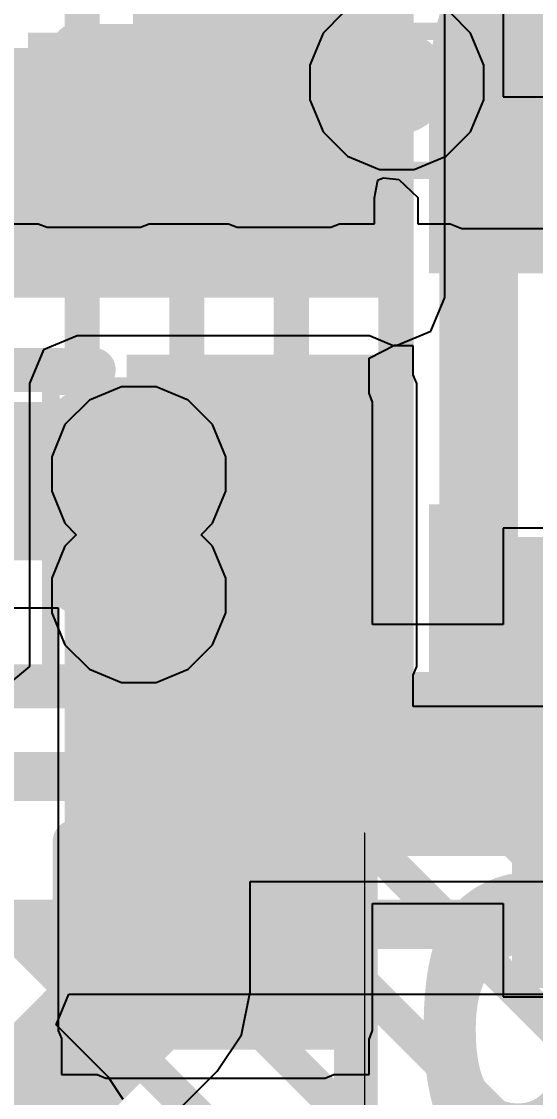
# Model space of a CAD drawing. Header units: inches. Extents: x -6 to 284, y -12 to 154.
# Drawn here: x 28.063 to 29.549, y -9.395 to -6.286 of the extents above; entities that cross this region are included whole.
import ezdxf

# ---------------------------------------------------------------- set-up
doc = ezdxf.new("R2010")
doc.units = ezdxf.units.IN
for name, color, linetype in [('Bottom Layer', 5, 'Continuous'), ('Bottom Overlay', 54, 'Continuous'), ('Bottom Paste', 16, 'Continuous'), ('Bottom Solder', 6, 'Continuous'), ('Drill Drawing', 1, 'Continuous'), ('GND-1', 16, 'Continuous'), ('Signal L1', 76, 'Continuous'), ('Signal L2', 6, 'Continuous'), ('Top Layer', 1, 'Continuous'), ('Top Overlay', 2, 'Continuous'), ('Top Paste', 8, 'Continuous'), ('Top Solder', 216, 'Continuous'), ('Via Holes', 16, 'Continuous')]:
    doc.layers.add(name, color=color, linetype=linetype)
doc.styles.add('Arial Black_Bold', font='', dxfattribs={"height": 0.2})
doc.styles.get('Arial Black_Bold').set_extended_font_data('Arial Black', bold=True)

# ---------------------------------------------------------------- blocks, each defined once
blk = doc.blocks.new('R___0201_6')
at = {"layer": 'Top Layer'}
for points in [[(-0.41, 0.185), (-0.14, 0.185), (-0.14, -0.185), (-0.41, -0.185)], [(0.14, 0.185), (0.41, 0.185), (0.41, -0.185), (0.14, -0.185)]]:
    blk.add_hatch(color=1, dxfattribs=at).paths.add_polyline_path(points)
at = {"layer": 'Top Paste'}
for points in [[(-0.41, 0.185), (-0.14, 0.185), (-0.14, -0.185), (-0.41, -0.185)], [(0.14, 0.185), (0.41, 0.185), (0.41, -0.185), (0.14, -0.185)]]:
    blk.add_hatch(color=8, dxfattribs=at).paths.add_polyline_path(points)
at = {"layer": 'Top Solder'}
for points in [[(-0.465, 0.24), (-0.085, 0.24), (-0.085, -0.24), (-0.465, -0.24)], [(0.085, 0.24), (0.465, 0.24), (0.465, -0.24), (0.085, -0.24)]]:
    blk.add_hatch(color=216, dxfattribs=at).paths.add_polyline_path(points)
blk = doc.blocks.new('R___0201_37')
at = {"layer": 'Top Layer'}
for points in [[(-0.41, 0.185), (-0.14, 0.185), (-0.14, -0.185), (-0.41, -0.185)], [(0.14, 0.185), (0.41, 0.185), (0.41, -0.185), (0.14, -0.185)]]:
    blk.add_hatch(color=1, dxfattribs=at).paths.add_polyline_path(points)
at = {"layer": 'Top Paste'}
for points in [[(-0.41, 0.185), (-0.14, 0.185), (-0.14, -0.185), (-0.41, -0.185)], [(0.14, 0.185), (0.41, 0.185), (0.41, -0.185), (0.14, -0.185)]]:
    blk.add_hatch(color=8, dxfattribs=at).paths.add_polyline_path(points)
at = {"layer": 'Top Solder'}
for points in [[(-0.465, 0.24), (-0.085, 0.24), (-0.085, -0.24), (-0.465, -0.24)], [(0.085, 0.24), (0.465, 0.24), (0.465, -0.24), (0.085, -0.24)]]:
    blk.add_hatch(color=216, dxfattribs=at).paths.add_polyline_path(points)
blk = doc.blocks.new('IND_0603__1608_M_______51')
at = {"layer": 'Top Layer'}
for points in [[(-1, 0.4), (-0.4, 0.4), (-0.4, -0.4), (-1, -0.4)], [(0.4, 0.4), (1, 0.4), (1, -0.4), (0.4, -0.4)]]:
    blk.add_hatch(color=1, dxfattribs=at).paths.add_polyline_path(points)
at = {"layer": 'Top Paste'}
for points in [[(-1, 0.4), (-0.4, 0.4), (-0.4, -0.4), (-1, -0.4)], [(0.4, 0.4), (1, 0.4), (1, -0.4), (0.4, -0.4)]]:
    blk.add_hatch(color=8, dxfattribs=at).paths.add_polyline_path(points)
at = {"layer": 'Top Solder'}
for points in [[(-1.1016, 0.5016), (-0.2984, 0.5016), (-0.2984, -0.5016), (-1.1016, -0.5016)], [(0.2984, 0.5016), (1.1016, 0.5016), (1.1016, -0.5016), (0.2984, -0.5016)]]:
    blk.add_hatch(color=216, dxfattribs=at).paths.add_polyline_path(points)
at = {"layer": 'Top Overlay'}
for points in [[(0.2286, 0.4572, 0.127, 0.127, 0), (-0.2032, 0.4572, 0.127, 0.127, 0)], [(0.2286, -0.4572, 0.127, 0.127, 0), (-0.2032, -0.4572, 0.127, 0.127, 0)]]:
    blk.add_lwpolyline(points, format="xyseb", dxfattribs=at)
for points in [[(-0.2349, 0.4572, 0.0635, 0.0635, 1), (-0.1714, 0.4572, 0.0635, 0.0635, 1)], [(0.1969, 0.4572, 0.0635, 0.0635, 1), (0.2604, 0.4572, 0.0635, 0.0635, 1)], [(-0.2349, -0.4572, 0.0635, 0.0635, 1), (-0.1714, -0.4572, 0.0635, 0.0635, 1)], [(0.1969, -0.4572, 0.0635, 0.0635, 1), (0.2604, -0.4572, 0.0635, 0.0635, 1)]]:
    blk.add_lwpolyline(points, format="xyseb", close=True, dxfattribs=at)
blk = doc.blocks.new('SOT_23_5_B_126')
at = {"layer": 'Bottom Solder'}
for points in [[(-1.9516, -0.5484), (-0.6484, -0.5484), (-0.6484, -1.3516), (-1.9516, -1.3516)], [(0.6484, -0.5484), (1.9516, -0.5484), (1.9516, -1.3516), (0.6484, -1.3516)]]:
    blk.add_hatch(color=6, dxfattribs=at).paths.add_polyline_path(points)
at = {"layer": 'Bottom Overlay'}
for points in [[(-0.879, -1.4986, 0.127, 0.127, 0), (-0.879, -1.3986, 0.127, 0.127, 0)], [(0.8736, -1.4986, 0.127, 0.127, 0), (0.8736, -1.3986, 0.127, 0.127, 0)], [(-0.879, -1.4986, 0.127, 0.127, 0), (0.8736, -1.4986, 0.127, 0.127, 0)]]:
    blk.add_lwpolyline(points, format="xyseb", dxfattribs=at)
for points in [[(-0.9108, -1.3986, 0.0635, 0.0635, 1), (-0.8473, -1.3986, 0.0635, 0.0635, 1)], [(0.8418, -1.3986, 0.0635, 0.0635, 1), (0.9053, -1.3986, 0.0635, 0.0635, 1)], [(-0.9108, -1.4986, 0.0635, 0.0635, 1), (-0.8473, -1.4986, 0.0635, 0.0635, 1)], [(-0.9108, -1.4986, 0.0635, 0.0635, 1), (-0.8473, -1.4986, 0.0635, 0.0635, 1)], [(0.8418, -1.4986, 0.0635, 0.0635, 1), (0.9053, -1.4986, 0.0635, 0.0635, 1)], [(0.8418, -1.4986, 0.0635, 0.0635, 1), (0.9053, -1.4986, 0.0635, 0.0635, 1)]]:
    blk.add_lwpolyline(points, format="xyseb", close=True, dxfattribs=at)
blk = doc.blocks.new('R___0402_B_156')
at = {"layer": 'Bottom Layer'}
for points in [[(-0.2413, 0.3175), (-0.2413, -0.3175), (-0.6985, -0.3175), (-0.6985, 0.3175)], [(0.6985, 0.3175), (0.6985, -0.3175), (0.2413, -0.3175), (0.2413, 0.3175)]]:
    blk.add_hatch(color=5, dxfattribs=at).paths.add_polyline_path(points)
at = {"layer": 'Bottom Paste'}
for points in [[(-0.2413, 0.3175), (-0.2413, -0.3175), (-0.6985, -0.3175), (-0.6985, 0.3175)], [(0.6985, 0.3175), (0.6985, -0.3175), (0.2413, -0.3175), (0.2413, 0.3175)]]:
    blk.add_hatch(color=16, dxfattribs=at).paths.add_polyline_path(points)
at = {"layer": 'Bottom Solder'}
for points in [[(-0.1863, 0.3725), (-0.1863, -0.3725), (-0.7535, -0.3725), (-0.7535, 0.3725)], [(0.7535, 0.3725), (0.7535, -0.3725), (0.1863, -0.3725), (0.1863, 0.3725)]]:
    blk.add_hatch(color=6, dxfattribs=at).paths.add_polyline_path(points)
at = {"layer": 'Bottom Overlay'}
for points in [[(-0.7874, -0.4064, 0.127, 0.127, 0), (-0.7874, 0.4064, 0.127, 0.127, 0)], [(0.7874, 0.4064, 0.127, 0.127, 0), (-0.7874, 0.4064, 0.127, 0.127, 0)], [(0.7874, -0.4064, 0.127, 0.127, 0), (0.7874, 0.4064, 0.127, 0.127, 0)], [(0.8128, 0.4318, 0.00323, 0.00323, 0), (-0.8128, 0.4318, 0.00323, 0.00323, 0)], [(0.7874, -0.4064, 0.127, 0.127, 0), (-0.7874, -0.4064, 0.127, 0.127, 0)]]:
    blk.add_lwpolyline(points, format="xyseb", dxfattribs=at)
for points in [[(-0.8191, 0.4064, 0.0635, 0.0635, 1), (-0.7556, 0.4064, 0.0635, 0.0635, 1)], [(-0.8191, 0.4064, 0.0635, 0.0635, 1), (-0.7556, 0.4064, 0.0635, 0.0635, 1)], [(0.7556, 0.4064, 0.0635, 0.0635, 1), (0.8191, 0.4064, 0.0635, 0.0635, 1)], [(0.7556, 0.4064, 0.0635, 0.0635, 1), (0.8191, 0.4064, 0.0635, 0.0635, 1)], [(-0.8136, 0.4318, 0.00161, 0.00161, 1), (-0.812, 0.4318, 0.00161, 0.00161, 1)], [(0.812, 0.4318, 0.00161, 0.00161, 1), (0.8136, 0.4318, 0.00161, 0.00161, 1)], [(-0.8192, -0.4064, 0.0635, 0.0635, 1), (-0.7557, -0.4064, 0.0635, 0.0635, 1)], [(-0.8192, -0.4064, 0.0635, 0.0635, 1), (-0.7557, -0.4064, 0.0635, 0.0635, 1)], [(0.7557, -0.4064, 0.0635, 0.0635, 1), (0.8192, -0.4064, 0.0635, 0.0635, 1)], [(0.7557, -0.4064, 0.0635, 0.0635, 1), (0.8192, -0.4064, 0.0635, 0.0635, 1)]]:
    blk.add_lwpolyline(points, format="xyseb", close=True, dxfattribs=at)
blk = doc.blocks.new('C___0402_B_264')
at = {"layer": 'Bottom Layer'}
for points in [[(-0.2413, 0.3175), (-0.2413, -0.3175), (-0.6985, -0.3175), (-0.6985, 0.3175)], [(0.6985, 0.3175), (0.6985, -0.3175), (0.2413, -0.3175), (0.2413, 0.3175)]]:
    blk.add_hatch(color=5, dxfattribs=at).paths.add_polyline_path(points)
at = {"layer": 'Bottom Paste'}
for points in [[(-0.2413, 0.3175), (-0.2413, -0.3175), (-0.6985, -0.3175), (-0.6985, 0.3175)], [(0.6985, 0.3175), (0.6985, -0.3175), (0.2413, -0.3175), (0.2413, 0.3175)]]:
    blk.add_hatch(color=16, dxfattribs=at).paths.add_polyline_path(points)
at = {"layer": 'Bottom Solder'}
for points in [[(-0.1813, 0.3775), (-0.1813, -0.3775), (-0.7585, -0.3775), (-0.7585, 0.3775)], [(0.7585, 0.3775), (0.7585, -0.3775), (0.1813, -0.3775), (0.1813, 0.3775)]]:
    blk.add_hatch(color=6, dxfattribs=at).paths.add_polyline_path(points)
at = {"layer": 'Bottom Overlay'}
for points in [[(-0.7874, 0.4064, 0.127, 0.127, 0), (-0.7874, -0.4064, 0.127, 0.127, 0)], [(-0.2794, 0.4064, 0.127, 0.127, 0), (-0.7874, 0.4064, 0.127, 0.127, 0)], [(0.2794, 0.4064, 0.127, 0.127, 0), (0.7874, 0.4064, 0.127, 0.127, 0)], [(0.7874, 0.4064, 0.127, 0.127, 0), (0.7874, -0.4064, 0.127, 0.127, 0)], [(-0.7874, -0.4064, 0.127, 0.127, 0), (-0.2794, -0.4064, 0.127, 0.127, 0)], [(0.2794, -0.4064, 0.127, 0.127, 0), (0.7874, -0.4064, 0.127, 0.127, 0)]]:
    blk.add_lwpolyline(points, format="xyseb", dxfattribs=at)
for points in [[(-0.8191, 0.4064, 0.0635, 0.0635, 1), (-0.7556, 0.4064, 0.0635, 0.0635, 1)], [(-0.8191, 0.4064, 0.0635, 0.0635, 1), (-0.7556, 0.4064, 0.0635, 0.0635, 1)], [(-0.3111, 0.4064, 0.0635, 0.0635, 1), (-0.2477, 0.4064, 0.0635, 0.0635, 1)], [(0.2477, 0.4064, 0.0635, 0.0635, 1), (0.3112, 0.4064, 0.0635, 0.0635, 1)], [(0.7556, 0.4064, 0.0635, 0.0635, 1), (0.8191, 0.4064, 0.0635, 0.0635, 1)], [(0.7556, 0.4064, 0.0635, 0.0635, 1), (0.8191, 0.4064, 0.0635, 0.0635, 1)], [(-0.8192, -0.4064, 0.0635, 0.0635, 1), (-0.7557, -0.4064, 0.0635, 0.0635, 1)], [(-0.8192, -0.4064, 0.0635, 0.0635, 1), (-0.7557, -0.4064, 0.0635, 0.0635, 1)], [(-0.3112, -0.4064, 0.0635, 0.0635, 1), (-0.2477, -0.4064, 0.0635, 0.0635, 1)], [(0.2477, -0.4064, 0.0635, 0.0635, 1), (0.3112, -0.4064, 0.0635, 0.0635, 1)], [(0.7557, -0.4064, 0.0635, 0.0635, 1), (0.8192, -0.4064, 0.0635, 0.0635, 1)], [(0.7557, -0.4064, 0.0635, 0.0635, 1), (0.8192, -0.4064, 0.0635, 0.0635, 1)]]:
    blk.add_lwpolyline(points, format="xyseb", close=True, dxfattribs=at)

msp = doc.modelspace()

# ---------------------------------------------------------------- hatches: boundary and pattern name
at = {"layer": 'Bottom Layer'}
for points in [[(28.3857, -7.0839), (29.1491, -7.0839), (29.1491, -4.291), (28.3857, -4.291)], [(26.6099, -7.0839), (29.1437, -7.0839), (29.1437, -6.4094), (26.6099, -6.4094)], [(27.2313, -7.8428), (28.9405, -7.8428), (28.9405, -7.3856), (27.2313, -7.3856)], [(28.3066, -9.2021), (28.9405, -9.2021), (28.9405, -7.3856), (28.3066, -7.3856)], [(28.623, -8.6972), (30.0031, -8.6972), (30.0031, -8.1659), (28.623, -8.1659)]]:
    msp.add_hatch(color=5, dxfattribs=at).paths.add_polyline_path(points)
at = {"layer": 'GND-1'}
h = msp.add_hatch(color=16, dxfattribs=at)
edge = h.paths.add_edge_path()
edge.add_arc((29.1478, -6.462), 0.15, 0, 360)
h = msp.add_hatch(color=16, dxfattribs=at)
edge = h.paths.add_edge_path()
edge.add_arc((28.4018, -7.5935), 0.15, 0, 360)
h = msp.add_hatch(color=16, dxfattribs=at)
edge = h.paths.add_edge_path()
edge.add_arc((28.4018, -7.9443), 0.15, 0, 360)
at = {"layer": 'Signal L1'}
h = msp.add_hatch(color=76, dxfattribs=at)
edge = h.paths.add_edge_path()
edge.add_arc((29.1478, -6.462), 0.15, 0, 360)
h = msp.add_hatch(color=76, dxfattribs=at)
edge = h.paths.add_edge_path()
edge.add_arc((28.4018, -7.5935), 0.15, 0, 360)
h = msp.add_hatch(color=76, dxfattribs=at)
edge = h.paths.add_edge_path()
edge.add_arc((28.4018, -7.9443), 0.15, 0, 360)
at = {"layer": 'Top Layer'}
h = msp.add_hatch(color=1, dxfattribs=at)
edge = h.paths.add_edge_path()
edge.add_arc((29.1478, -6.462), 0.15, 0, 360)
for points in [[(28.4067, -6.3617), (28.1367, -6.3617), (28.1367, -6.7432), (28.4067, -6.7432)], [(28.9567, -6.3617), (28.6867, -6.3617), (28.6867, -6.7432), (28.9567, -6.7432)], [(29.3354, -6.7464), (29.6054, -6.7464), (29.6054, -6.3649), (29.3354, -6.3649)], [(29.0685, -7.3321), (28.2239, -7.3321), (28.2239, -8.15), (29.0685, -8.15)]]:
    msp.add_hatch(color=1, dxfattribs=at).paths.add_polyline_path(points)
h = msp.add_hatch(color=1, dxfattribs=at)
edge = h.paths.add_edge_path()
edge.add_arc((28.4018, -7.5935), 0.15, 0, 360)
h = msp.add_hatch(color=1, dxfattribs=at)
edge = h.paths.add_edge_path()
edge.add_arc((28.4018, -7.9443), 0.15, 0, 360)
at = {"layer": 'Via Holes'}
h = msp.add_hatch(color=7, dxfattribs=at)
edge = h.paths.add_edge_path()
edge.add_arc((29.1478, -6.462), 0.075, 0, 360)
h = msp.add_hatch(color=7, dxfattribs=at)
edge = h.paths.add_edge_path()
edge.add_arc((28.4018, -7.5935), 0.075, 0, 360)
h = msp.add_hatch(color=7, dxfattribs=at)
edge = h.paths.add_edge_path()
edge.add_arc((28.4018, -7.9443), 0.075, 0, 360)

# ---------------------------------------------------------------- linework, layer by layer
at = {"layer": 'Bottom Layer'}
for p, q in [((29.2865, -7.0839), (29.2865, -4.6231)), ((29.4557, -5.15), (29.4557, -6.504)), ((29.4557, -6.504), (29.6626, -6.504)), ((29.2463, -7.1811), (29.2865, -7.0839)), ((29.1491, -7.2214), (29.2463, -7.1811)), ((29.0675, -7.2586), (29.141, -7.2214)), ((29.141, -7.2214), (29.1491, -7.2214)), ((29.0675, -7.3604), (29.0675, -7.2586)), ((29.078, -7.3856), (29.0675, -7.3604)), ((29.078, -8.0284), (29.078, -7.3856)), ((30.0794, -7.75), (29.4557, -7.75)), ((29.4557, -7.75), (29.4557, -8.0284)), ((27.2313, -7.9803), (28.1692, -7.9803)), ((28.1692, -7.9803), (28.1692, -9.2021)), ((29.4557, -8.0284), (29.078, -8.0284)), ((29.078, -9.2021), (29.078, -8.8346)), ((29.078, -8.8346), (29.4557, -8.8346)), ((29.4557, -8.8346), (29.4557, -9.104)), ((29.4557, -9.104), (30.3097, -9.104)), ((28.1692, -9.2021), (28.1785, -9.2247)), ((29.0675, -9.2274), (29.078, -9.2021)), ((28.1785, -9.2247), (28.1785, -9.3291)), ((29.0675, -9.3291), (29.0675, -9.2274)), ((28.1785, -9.3291), (28.2814, -9.3291)), ((28.2814, -9.3291), (28.3066, -9.3396)), ((28.3066, -9.3396), (28.9405, -9.3396)), ((28.9405, -9.3396), (28.9658, -9.3291)), ((28.9658, -9.3291), (29.0675, -9.3291))]:
    msp.add_line(p, q, dxfattribs=at)
for points in [[(27.5488, -7.6142, 0.0889, 0.0889, 0), (28.623, -7.6142, 0.0889, 0.0889, 0)], [(28.623, -8.9735, 0.0889, 0.0889, 0), (28.623, -7.6142, 0.0889, 0.0889, 0)]]:
    msp.add_lwpolyline(points, format="xyseb", dxfattribs=at)
for points in [[(28.6008, -7.6142, 0.0445, 0.0445, 1), (28.6453, -7.6142, 0.0445, 0.0445, 1)], [(28.6008, -7.6142, 0.0445, 0.0445, 1), (28.6453, -7.6142, 0.0445, 0.0445, 1)], [(28.6008, -8.9735, 0.0445, 0.0445, 1), (28.6453, -8.9735, 0.0445, 0.0445, 1)]]:
    msp.add_lwpolyline(points, format="xyseb", close=True, dxfattribs=at)
at = {"layer": 'Drill Drawing'}
for points in [[(28.8938, -6.3144, 0.0508, 0.0508, 0), (28.8938, -5.8064, 0.0508, 0.0508, 0)], [(29.4018, -6.3144, 0.0508, 0.0508, 0), (29.4018, -5.8064, 0.0508, 0.0508, 0)], [(28.8938, -6.716, 0.0508, 0.0508, 0), (28.8938, -6.208, 0.0508, 0.0508, 0)], [(29.4018, -6.716, 0.0508, 0.0508, 0), (29.4018, -6.208, 0.0508, 0.0508, 0)], [(28.8938, -6.3144, 0.0508, 0.0508, 0), (29.4018, -6.3144, 0.0508, 0.0508, 0)], [(28.8938, -6.716, 0.0508, 0.0508, 0), (29.4018, -6.716, 0.0508, 0.0508, 0)], [(28.1478, -7.3395, 0.0508, 0.0508, 0), (28.6558, -7.3395, 0.0508, 0.0508, 0)], [(28.1478, -7.8475, 0.0508, 0.0508, 0), (28.1478, -7.3395, 0.0508, 0.0508, 0)], [(28.6558, -7.8475, 0.0508, 0.0508, 0), (28.6558, -7.3395, 0.0508, 0.0508, 0)], [(28.1478, -7.6903, 0.0508, 0.0508, 0), (28.6558, -7.6903, 0.0508, 0.0508, 0)], [(28.1478, -8.1983, 0.0508, 0.0508, 0), (28.1478, -7.6903, 0.0508, 0.0508, 0)], [(28.6558, -8.1983, 0.0508, 0.0508, 0), (28.6558, -7.6903, 0.0508, 0.0508, 0)], [(28.1478, -7.8475, 0.0508, 0.0508, 0), (28.6558, -7.8475, 0.0508, 0.0508, 0)], [(28.1478, -8.1983, 0.0508, 0.0508, 0), (28.6558, -8.1983, 0.0508, 0.0508, 0)]]:
    msp.add_lwpolyline(points, format="xyseb", dxfattribs=at)
for points in [[(28.8811, -6.3144, 0.0254, 0.0254, 1), (28.9065, -6.3144, 0.0254, 0.0254, 1)], [(28.8811, -6.3144, 0.0254, 0.0254, 1), (28.9065, -6.3144, 0.0254, 0.0254, 1)], [(29.3891, -6.3144, 0.0254, 0.0254, 1), (29.4145, -6.3144, 0.0254, 0.0254, 1)], [(29.3891, -6.3144, 0.0254, 0.0254, 1), (29.4145, -6.3144, 0.0254, 0.0254, 1)], [(28.8811, -6.716, 0.0254, 0.0254, 1), (28.9065, -6.716, 0.0254, 0.0254, 1)], [(28.8811, -6.716, 0.0254, 0.0254, 1), (28.9065, -6.716, 0.0254, 0.0254, 1)], [(29.3891, -6.716, 0.0254, 0.0254, 1), (29.4145, -6.716, 0.0254, 0.0254, 1)], [(29.3891, -6.716, 0.0254, 0.0254, 1), (29.4145, -6.716, 0.0254, 0.0254, 1)], [(28.1351, -7.3395, 0.0254, 0.0254, 1), (28.1605, -7.3395, 0.0254, 0.0254, 1)], [(28.1351, -7.3395, 0.0254, 0.0254, 1), (28.1605, -7.3395, 0.0254, 0.0254, 1)], [(28.6431, -7.3395, 0.0254, 0.0254, 1), (28.6685, -7.3395, 0.0254, 0.0254, 1)], [(28.6431, -7.3395, 0.0254, 0.0254, 1), (28.6685, -7.3395, 0.0254, 0.0254, 1)], [(28.1351, -7.6903, 0.0254, 0.0254, 1), (28.1605, -7.6903, 0.0254, 0.0254, 1)], [(28.1351, -7.6903, 0.0254, 0.0254, 1), (28.1605, -7.6903, 0.0254, 0.0254, 1)], [(28.6431, -7.6903, 0.0254, 0.0254, 1), (28.6685, -7.6903, 0.0254, 0.0254, 1)], [(28.6431, -7.6903, 0.0254, 0.0254, 1), (28.6685, -7.6903, 0.0254, 0.0254, 1)], [(28.1351, -7.8475, 0.0254, 0.0254, 1), (28.1605, -7.8475, 0.0254, 0.0254, 1)], [(28.1351, -7.8475, 0.0254, 0.0254, 1), (28.1605, -7.8475, 0.0254, 0.0254, 1)], [(28.6431, -7.8475, 0.0254, 0.0254, 1), (28.6685, -7.8475, 0.0254, 0.0254, 1)], [(28.6431, -7.8475, 0.0254, 0.0254, 1), (28.6685, -7.8475, 0.0254, 0.0254, 1)], [(28.1351, -8.1983, 0.0254, 0.0254, 1), (28.1605, -8.1983, 0.0254, 0.0254, 1)], [(28.1351, -8.1983, 0.0254, 0.0254, 1), (28.1605, -8.1983, 0.0254, 0.0254, 1)], [(28.6431, -8.1983, 0.0254, 0.0254, 1), (28.6685, -8.1983, 0.0254, 0.0254, 1)], [(28.6431, -8.1983, 0.0254, 0.0254, 1), (28.6685, -8.1983, 0.0254, 0.0254, 1)]]:
    msp.add_lwpolyline(points, format="xyseb", close=True, dxfattribs=at)
at = {"layer": 'GND-1'}
for p, q in [((28.9928, -6.2612), (28.9346, -6.3195)), ((29.3611, -6.3195), (29.3029, -6.2612)), ((28.9346, -6.3195), (28.8962, -6.4119)), ((29.3994, -6.4119), (29.3611, -6.3195)), ((28.8962, -6.4119), (28.8962, -6.512)), ((29.3994, -6.512), (29.3994, -6.4119)), ((28.8962, -6.512), (28.9346, -6.6045)), ((29.3611, -6.6045), (29.3994, -6.512)), ((28.9346, -6.6045), (29.0053, -6.6753)), ((29.2904, -6.6753), (29.3611, -6.6045)), ((29.0053, -6.6753), (29.0978, -6.7136)), ((29.1979, -6.7136), (29.2904, -6.6753)), ((29.0978, -6.7136), (29.1979, -6.7136)), ((28.3517, -7.3419), (28.2593, -7.3802)), ((28.4518, -7.3419), (28.3517, -7.3419)), ((28.5443, -7.3802), (28.4518, -7.3419)), ((28.2593, -7.3802), (28.1885, -7.451)), ((28.6151, -7.451), (28.5443, -7.3802)), ((28.1885, -7.451), (28.1502, -7.5435)), ((28.6534, -7.5435), (28.6151, -7.451)), ((28.1502, -7.5435), (28.1502, -7.6436)), ((28.6534, -7.6436), (28.6534, -7.5435)), ((28.1502, -7.6436), (28.1885, -7.7361)), ((28.6151, -7.7361), (28.6534, -7.6436)), ((28.1885, -7.7361), (28.2214, -7.7689)), ((28.5822, -7.7689), (28.6151, -7.7361)), ((28.2214, -7.7689), (28.1885, -7.8018)), ((28.6151, -7.8018), (28.5822, -7.7689)), ((28.1885, -7.8018), (28.1502, -7.8943)), ((28.6534, -7.8943), (28.6151, -7.8018)), ((28.1502, -7.8943), (28.1502, -7.9944)), ((28.6534, -7.9944), (28.6534, -7.8943)), ((28.1502, -7.9944), (28.1885, -8.0869)), ((28.6151, -8.0869), (28.6534, -7.9944)), ((28.1885, -8.0869), (28.2593, -8.1576)), ((28.5443, -8.1576), (28.6151, -8.0869)), ((28.2593, -8.1576), (28.3517, -8.1959)), ((28.4518, -8.1959), (28.5443, -8.1576)), ((28.3517, -8.1959), (28.4518, -8.1959))]:
    msp.add_line(p, q, dxfattribs=at)
at = {"layer": 'Signal L1'}
for p, q in [((28.7235, -9.0899), (28.7235, -8.7715)), ((28.7235, -8.7715), (35.6761, -8.7715)), ((28.6989, -9.2138), (28.7235, -9.0899)), ((28.6287, -9.3188), (28.6989, -9.2138)), ((28.2736, -9.674), (28.6287, -9.3188))]:
    msp.add_line(p, q, dxfattribs=at)
for points in [[(26.06, -6.4072, 0.0889, 0.0889, 0), (29.0931, -6.4072, 0.0889, 0.0889, 0)], [(29.0931, -6.4072, 0.0889, 0.0889, -0.414214), (29.1478, -6.462, 0.0889, 0.0889, 0)], [(29.1478, -6.4072, 0.0889, 0.0889, 0), (29.224, -6.4072, 0.0889, 0.0889, 0)], [(29.224, -6.462, 0.0889, 0.0889, 0), (29.224, -6.4072, 0.0889, 0.0889, 0)], [(28.3998, -9.0899, 0.381, 0.381, 0), (28.3998, -7.5798, 0.381, 0.381, 0)], [(28.0447, -9.4451, 0.381, 0.381, 0), (28.3998, -9.0899, 0.381, 0.381, 0)], [(21.4752, -9.4451, 0.381, 0.381, 0), (28.0447, -9.4451, 0.381, 0.381, 0)]]:
    msp.add_lwpolyline(points, format="xyseb", dxfattribs=at)
for points in [[(29.0709, -6.4072, 0.0445, 0.0445, 1), (29.1153, -6.4072, 0.0445, 0.0445, 1)], [(29.0709, -6.4072, 0.0445, 0.0445, 1), (29.1153, -6.4072, 0.0445, 0.0445, 1)], [(29.1256, -6.4072, 0.0445, 0.0445, 1), (29.1701, -6.4072, 0.0445, 0.0445, 1)], [(29.2018, -6.4072, 0.0445, 0.0445, 1), (29.2463, -6.4072, 0.0445, 0.0445, 1)], [(29.2018, -6.4072, 0.0445, 0.0445, 1), (29.2463, -6.4072, 0.0445, 0.0445, 1)], [(29.1256, -6.462, 0.0445, 0.0445, 1), (29.1701, -6.462, 0.0445, 0.0445, 1)], [(29.2018, -6.462, 0.0445, 0.0445, 1), (29.2463, -6.462, 0.0445, 0.0445, 1)], [(28.3045, -7.5798, 0.1905, 0.1905, 1), (28.495, -7.5798, 0.1905, 0.1905, 1)], [(28.3045, -9.0899, 0.1905, 0.1905, 1), (28.495, -9.0899, 0.1905, 0.1905, 1)], [(28.3045, -9.0899, 0.1905, 0.1905, 1), (28.495, -9.0899, 0.1905, 0.1905, 1)], [(27.9494, -9.4451, 0.1905, 0.1905, 1), (28.1399, -9.4451, 0.1905, 0.1905, 1)], [(27.9494, -9.4451, 0.1905, 0.1905, 1), (28.1399, -9.4451, 0.1905, 0.1905, 1)]]:
    msp.add_lwpolyline(points, format="xyseb", close=True, dxfattribs=at)
at = {"layer": 'Signal L2'}
for points in [[(29.4478, -8.1843, 0.1016, 0.1016, 0), (29.4478, 2.078, 0.1016, 0.1016, 0)], [(29.1454, -8.3095, 0.1016, 0.1016, 0), (29.1454, 1.9527, 0.1016, 0.1016, 0)], [(28.843, -8.4348, 0.1016, 0.1016, 0), (28.843, 1.8274, 0.1016, 0.1016, 0)], [(28.5406, -8.5601, 0.1016, 0.1016, 0), (28.5406, 1.7022, 0.1016, 0.1016, 0)], [(28.2382, -8.6853, 0.1016, 0.1016, 0), (28.2382, 1.5769, 0.1016, 0.1016, 0)], [(29.4478, -8.1843, 0.1016, 0.1016, 0), (30.9042, -9.6407, 0.1016, 0.1016, 0)], [(29.1454, -8.3095, 0.1016, 0.1016, 0), (30.7789, -9.9431, 0.1016, 0.1016, 0)], [(28.843, -8.4348, 0.1016, 0.1016, 0), (30.6536, -10.2455, 0.1016, 0.1016, 0)], [(28.5406, -8.5601, 0.1016, 0.1016, 0), (30.5284, -10.5479, 0.1016, 0.1016, 0)], [(28.2382, -8.6853, 0.1016, 0.1016, 0), (30.4031, -10.8503, 0.1016, 0.1016, 0)], [(27.9498, -8.8262, 0.1016, 0.1016, 0), (30.2762, -11.1527, 0.1016, 0.1016, 0)]]:
    msp.add_lwpolyline(points, format="xyseb", dxfattribs=at)
for points in [[(29.4224, -8.1843, 0.0508, 0.0508, 1), (29.4732, -8.1843, 0.0508, 0.0508, 1)], [(29.4224, -8.1843, 0.0508, 0.0508, 1), (29.4732, -8.1843, 0.0508, 0.0508, 1)], [(29.12, -8.3095, 0.0508, 0.0508, 1), (29.1708, -8.3095, 0.0508, 0.0508, 1)], [(29.12, -8.3095, 0.0508, 0.0508, 1), (29.1708, -8.3095, 0.0508, 0.0508, 1)], [(28.8176, -8.4348, 0.0508, 0.0508, 1), (28.8684, -8.4348, 0.0508, 0.0508, 1)], [(28.8176, -8.4348, 0.0508, 0.0508, 1), (28.8684, -8.4348, 0.0508, 0.0508, 1)], [(28.5152, -8.5601, 0.0508, 0.0508, 1), (28.566, -8.5601, 0.0508, 0.0508, 1)], [(28.5152, -8.5601, 0.0508, 0.0508, 1), (28.566, -8.5601, 0.0508, 0.0508, 1)], [(28.2128, -8.6853, 0.0508, 0.0508, 1), (28.2636, -8.6853, 0.0508, 0.0508, 1)], [(28.2128, -8.6853, 0.0508, 0.0508, 1), (28.2636, -8.6853, 0.0508, 0.0508, 1)]]:
    msp.add_lwpolyline(points, format="xyseb", close=True, dxfattribs=at)
at = {"layer": 'Top Layer'}
for p, q in [((29.0917, -6.7493), (29.0942, -6.7432)), ((29.0942, -6.7432), (29.109, -6.7378)), ((29.109, -6.7378), (29.1537, -6.7421)), ((29.1537, -6.7421), (29.2084, -6.7941)), ((29.0837, -6.7957), (29.0917, -6.7493)), ((29.0837, -6.8702), (29.0837, -6.7957)), ((29.2084, -6.7941), (29.2084, -6.8702)), ((28.0097, -6.8702), (28.1115, -6.8702)), ((28.1115, -6.8702), (28.1367, -6.8807)), ((28.4067, -6.8807), (28.432, -6.8702)), ((28.432, -6.8702), (28.5337, -6.8702)), ((28.5337, -6.8702), (28.6615, -6.8702)), ((28.6615, -6.8702), (28.6867, -6.8807)), ((28.9567, -6.8807), (28.982, -6.8702)), ((28.982, -6.8702), (29.0837, -6.8702)), ((29.2084, -6.8702), (29.3025, -6.8702)), ((29.3025, -6.8702), (29.3354, -6.8838)), ((28.1367, -6.8807), (28.4067, -6.8807)), ((28.6867, -6.8807), (28.9567, -6.8807)), ((29.3354, -6.8838), (29.6054, -6.8838)), ((28.2239, -7.1947), (28.1267, -7.2349)), ((29.0685, -7.1947), (28.2239, -7.1947)), ((29.137, -7.223), (29.0685, -7.1947)), ((28.1267, -7.2349), (28.0864, -7.3321)), ((29.1955, -7.223), (29.137, -7.223)), ((29.1955, -7.3069), (29.1955, -7.223)), ((28.0864, -7.3321), (28.0864, -8.15)), ((29.206, -7.3321), (29.1955, -7.3069)), ((29.206, -8.15), (29.206, -7.3321)), ((28.0864, -8.15), (28.0224, -8.2029)), ((29.1955, -8.1753), (29.206, -8.15)), ((29.1955, -8.2657), (29.1955, -8.1753)), ((32.855, -8.2657), (29.1955, -8.2657)), ((28.1627, -9.1856), (28.1995, -9.0967)), ((28.1995, -9.0967), (32.6053, -9.0967)), ((28.313, -9.3359), (28.1627, -9.1856)), ((28.3568, -9.4014), (28.313, -9.3359))]:
    msp.add_line(p, q, dxfattribs=at)
for points in [[(26.098, -6.4094, 0.0889, 0.0889, 0), (28.2717, -6.4094, 0.0889, 0.0889, 0)], [(28.2717, -6.4949, 0.0889, 0.0889, 0), (28.2717, -6.4094, 0.0889, 0.0889, 0)], [(28.8217, -6.4094, 0.0889, 0.0889, 0), (28.8217, -6.4094, 0.0889, 0.0889, 0)], [(28.8217, -6.5582, 0.0889, 0.0889, 0), (28.8217, -6.4094, 0.0889, 0.0889, 0)], [(28.8227, -6.4094, 0.0889, 0.0889, -0.001639), (28.8217, -6.4094, 0.0889, 0.0889, 0)], [(28.8227, -6.4094, 0.0889, 0.0889, 0), (29.1475, -6.4072, 0.0889, 0.0889, 0)], [(29.1475, -6.4072, 0.0889, 0.0889, 0), (29.1478, -6.4072, 0.0889, 0.0889, 0)], [(29.1478, -6.4072, 0.0889, 0.0889, 0), (29.1482, -6.4072, 0.0889, 0.0889, 0)], [(29.1478, -6.462, 0.0889, 0.0889, 0), (29.1478, -6.4072, 0.0889, 0.0889, 0)], [(29.1482, -6.4072, 0.0889, 0.0889, 0), (29.4694, -6.4094, 0.0889, 0.0889, 0)], [(29.4704, -6.4094, 0.0889, 0.0889, -0.001657), (29.4694, -6.4094, 0.0889, 0.0889, 0)], [(29.4704, -6.5582, 0.0889, 0.0889, 0), (29.4704, -6.4094, 0.0889, 0.0889, 0)], [(28.2717, -6.5614, 0.0889, 0.0889, 0), (28.2717, -6.4949, 0.0889, 0.0889, 0)], [(27.3819, -8.4677, 0.1422, 0.1422, 0), (32.855, -8.4677, 0.1422, 0.1422, 0)], [(27.3819, -8.8947, 0.1422, 0.1422, 0), (32.689, -8.8947, 0.1422, 0.1422, 0)], [(27.9718, -9.2804, 0.1422, 0.1422, 0), (28.1701, -9.4787, 0.1422, 0.1422, 0)]]:
    msp.add_lwpolyline(points, format="xyseb", dxfattribs=at)
for points in [[(28.2495, -6.4094, 0.0445, 0.0445, 1), (28.294, -6.4094, 0.0445, 0.0445, 1)], [(28.2495, -6.4094, 0.0445, 0.0445, 1), (28.294, -6.4094, 0.0445, 0.0445, 1)], [(28.7995, -6.4094, 0.0445, 0.0445, 1), (28.844, -6.4094, 0.0445, 0.0445, 1)], [(28.7995, -6.4094, 0.0445, 0.0445, 1), (28.844, -6.4094, 0.0445, 0.0445, 1)], [(28.7995, -6.4094, 0.0445, 0.0445, 1), (28.844, -6.4094, 0.0445, 0.0445, 1)], [(28.7995, -6.4094, 0.0445, 0.0445, 1), (28.844, -6.4094, 0.0445, 0.0445, 1)], [(28.8005, -6.4094, 0.0445, 0.0445, 1), (28.8449, -6.4094, 0.0445, 0.0445, 1)], [(28.8005, -6.4094, 0.0445, 0.0445, 1), (28.8449, -6.4094, 0.0445, 0.0445, 1)], [(29.1253, -6.4072, 0.0445, 0.0445, 1), (29.1697, -6.4072, 0.0445, 0.0445, 1)], [(29.1253, -6.4072, 0.0445, 0.0445, 1), (29.1697, -6.4072, 0.0445, 0.0445, 1)], [(29.1256, -6.4072, 0.0445, 0.0445, 1), (29.1701, -6.4072, 0.0445, 0.0445, 1)], [(29.1256, -6.4072, 0.0445, 0.0445, 1), (29.1701, -6.4072, 0.0445, 0.0445, 1)], [(29.1256, -6.4072, 0.0445, 0.0445, 1), (29.1701, -6.4072, 0.0445, 0.0445, 1)], [(29.126, -6.4072, 0.0445, 0.0445, 1), (29.1704, -6.4072, 0.0445, 0.0445, 1)], [(29.126, -6.4072, 0.0445, 0.0445, 1), (29.1704, -6.4072, 0.0445, 0.0445, 1)], [(29.4472, -6.4094, 0.0445, 0.0445, 1), (29.4916, -6.4094, 0.0445, 0.0445, 1)], [(29.4472, -6.4094, 0.0445, 0.0445, 1), (29.4916, -6.4094, 0.0445, 0.0445, 1)], [(29.4481, -6.4094, 0.0445, 0.0445, 1), (29.4926, -6.4094, 0.0445, 0.0445, 1)], [(29.4481, -6.4094, 0.0445, 0.0445, 1), (29.4926, -6.4094, 0.0445, 0.0445, 1)], [(29.1256, -6.462, 0.0445, 0.0445, 1), (29.1701, -6.462, 0.0445, 0.0445, 1)], [(28.2495, -6.4949, 0.0445, 0.0445, 1), (28.294, -6.4949, 0.0445, 0.0445, 1)], [(28.2495, -6.4949, 0.0445, 0.0445, 1), (28.294, -6.4949, 0.0445, 0.0445, 1)], [(28.2495, -6.5614, 0.0445, 0.0445, 1), (28.294, -6.5614, 0.0445, 0.0445, 1)], [(28.7995, -6.5582, 0.0445, 0.0445, 1), (28.844, -6.5582, 0.0445, 0.0445, 1)], [(29.4481, -6.5582, 0.0445, 0.0445, 1), (29.4926, -6.5582, 0.0445, 0.0445, 1)]]:
    msp.add_lwpolyline(points, format="xyseb", close=True, dxfattribs=at)

# ---------------------------------------------------------------- block references
for name, p, rotation in [('SOT_23_5_B_126', (30.8327, -7.127), 270), ('C___0402_B_264', (28.623, -7.1443), 90), ('R___0201_37', (28.5467, -6.5582), 180), ('IND_0603__1608_M_______51', (28.0685, -7.75), 180), ('R___0402_B_156', (28.623, -9.4434), 270)]:
    msp.add_blockref(name, p, dxfattribs=dict(rotation=rotation))
msp.add_blockref('R___0201_6', (29.7453, -6.5582))

# ---------------------------------------------------------------- texts
at = {"layer": 'Top Overlay', "style": 'Arial Black_Bold'}
msp.add_text('ST-B', height=1.016, rotation=90, dxfattribs=at).set_placement((30.2566, -9.7391))

doc.saveas('drawing.dxf')
